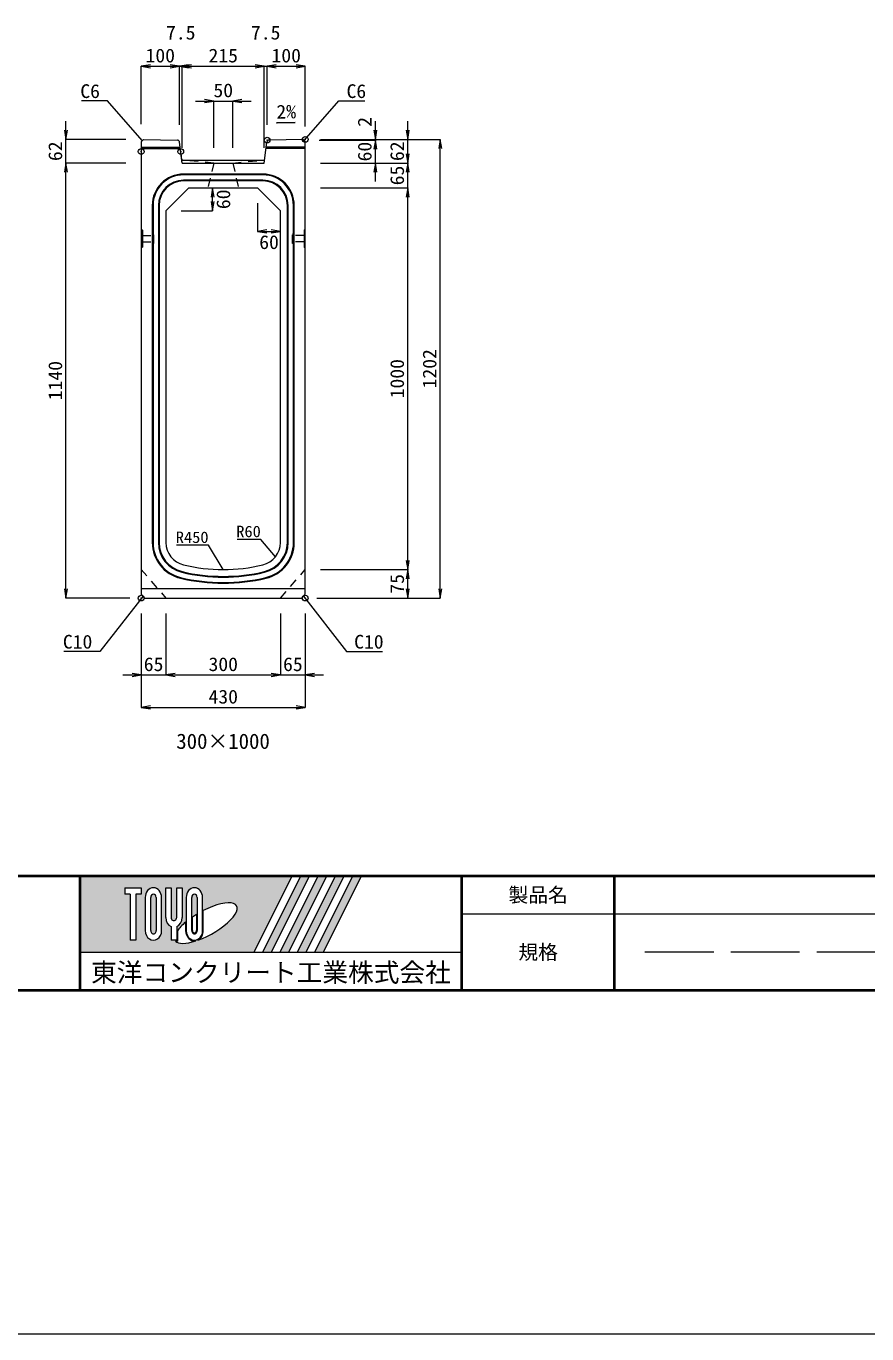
# Model space of a CAD drawing. Units: millimetres at full size. Extents: x -1267 to 18002, y -8037 to 14483.
# Drawn here: x 3784 to 5986, y 6643 to 10070 of the extents above; entities that cross this region are included whole.
import ezdxf
from ezdxf.enums import TextEntityAlignment as Align

# ---------------------------------------------------------------- set-up
doc = ezdxf.new("R2010")
doc.units = ezdxf.units.MM
doc.header["$LTSCALE"] = 30
doc.header["$PDMODE"] = 32
doc.header["$PDSIZE"] = 15
doc.linetypes.add('DASHED', pattern=[7.5, 6, -1.5])
doc.linetypes.add('USER1', pattern=[1.35, 0.75, -0.6])
for name, color, linetype, lineweight in [('0_2', 5, 'Continuous', 13), ('インサート', 3, 'USER1', 9), ('図枠', 7, 'Continuous', 5), ('寸法線', 7, 'Continuous', 13), ('引出線', 4, 'Continuous', 13), ('排水孔', 30, 'USER1', 9), ('本体', 2, 'Continuous', 13), ('目地', 132, 'Continuous', 5), ('補助線', 8, 'Continuous', 13)]:
    doc.layers.add(name, color=color, linetype=linetype, lineweight=lineweight)
doc.layers.add('文字', color=7, linetype='Continuous')
doc.styles.add('ＭＳ ゴシック', font='')
doc.styles.add('ＭＳ 明朝', font='')
doc.styles.get('ＭＳ ゴシック').set_extended_font_data('MS Gothic')
doc.styles.get('ＭＳ 明朝').set_extended_font_data('MS Mincho')

# ---------------------------------------------------------------- blocks, each defined once
blk = doc.blocks.new('open_arrow')
at = {"color": 0, "linetype": 'Continuous', "lineweight": -2}
blk.add_lwpolyline([(7.5, 1.25), (0, 0), (7.5, -1.25)], dxfattribs=at)

msp = doc.modelspace()

# ---------------------------------------------------------------- hatches: boundary and pattern name
at = {"layer": '図枠'}
h = msp.add_hatch(color=256, dxfattribs=at)
h.paths.add_polyline_path([(3925, 7843.37), (3925, 7643.37), (4380.31, 7643.37), (4480.31, 7843.37)])
edge = h.paths.add_edge_path(flags=16)
edge.add_ellipse((4254.45, 7719.53), major_axis=(80.81, 45.23), ratio=0.3471473, start_angle=-144.31122, end_angle=72.1899, ccw=False)
edge.add_ellipse((4224.52, 7700), major_axis=(0, 27.5), ratio=0.8463542, start_angle=-160.70346, end_angle=-90)
edge.add_line((4247.8, 7700), (4247.8, 7752.43))
edge = h.paths.add_edge_path(flags=16)
edge.add_ellipse((4224.52, 7786.73), major_axis=(0, 25.38), ratio=0.8463542, start_angle=-90, end_angle=90, ccw=False)
edge.add_line((4246.01, 7786.73), (4246.01, 7700))
edge.add_ellipse((4224.52, 7700), major_axis=(0, 25.38), ratio=0.8463542, start_angle=90, end_angle=-90, ccw=False)
edge.add_line((4203.04, 7700), (4203.04, 7786.73))
edge = h.paths.add_edge_path(flags=16)
edge.add_line((4231.69, 7786.73), (4231.69, 7700))
edge.add_ellipse((4224.52, 7700), major_axis=(0, 8.46), ratio=0.8463542, start_angle=90, end_angle=-90, ccw=False)
edge.add_line((4217.36, 7700), (4217.36, 7786.73))
edge.add_ellipse((4224.52, 7786.73), major_axis=(0, 8.46), ratio=0.8463542, start_angle=-90, end_angle=90, ccw=False)
edge = h.paths.add_edge_path(flags=16)
edge.add_line((4229.9, 7742.4), (4229.9, 7700))
edge.add_ellipse((4224.52, 7700), major_axis=(0, 6.35), ratio=0.8463542, start_angle=90, end_angle=-90, ccw=False)
edge.add_line((4219.15, 7700), (4219.15, 7735.46))
edge.add_ellipse((4254.45, 7719.53), major_axis=(80.81, 45.23), ratio=0.3471473, start_angle=107.79174, end_angle=126.47132, ccw=False)
edge = h.paths.add_edge_path(flags=16)
edge.add_ellipse((4170.81, 7734.38), major_axis=(0, 25.38), ratio=0.8463542, start_angle=-163.34117, end_angle=-90, ccw=False)
edge.add_line((4177.97, 7710.45), (4177.97, 7674.62))
edge.add_line((4177.97, 7674.62), (4163.65, 7674.62))
edge.add_line((4163.65, 7674.62), (4163.65, 7710.45))
edge.add_ellipse((4170.81, 7734.38), major_axis=(0, 25.38), ratio=0.8463542, start_angle=90, end_angle=163.34117, ccw=False)
edge.add_line((4149.33, 7734.38), (4149.33, 7812.12))
edge.add_line((4149.33, 7812.12), (4163.65, 7812.12))
edge.add_line((4163.65, 7812.12), (4163.65, 7734.38))
edge.add_ellipse((4170.81, 7734.38), major_axis=(0, 8.46), ratio=0.8463542, start_angle=90, end_angle=-90)
edge.add_line((4177.97, 7734.38), (4177.97, 7812.12))
edge.add_line((4177.97, 7812.12), (4192.3, 7812.12))
edge.add_line((4192.3, 7812.12), (4192.3, 7734.38))
edge = h.paths.add_edge_path(flags=16)
edge.add_line((4201.25, 7721.9), (4201.25, 7700))
edge.add_ellipse((4224.52, 7700), major_axis=(0, 27.5), ratio=0.8463542, start_angle=90, end_angle=-171.54427)
edge.add_ellipse((4254.45, 7719.53), major_axis=(80.81, 45.23), ratio=0.3471473, start_angle=-178.64954, end_angle=-148.29244, ccw=False)
edge.add_line((4174.89, 7672.5), (4179.76, 7672.5))
edge.add_line((4179.76, 7672.5), (4179.76, 7699.32))
edge.add_ellipse((4254.45, 7719.53), major_axis=(80.81, 45.23), ratio=0.3471473, start_angle=148.21912, end_angle=165.90812, ccw=False)
edge = h.paths.add_edge_path(flags=16)
edge.add_ellipse((4117.1, 7786.73), major_axis=(0, 25.38), ratio=0.8463542, start_angle=-90, end_angle=90, ccw=False)
edge.add_line((4138.59, 7786.73), (4138.59, 7700))
edge.add_ellipse((4117.1, 7700), major_axis=(0, 25.38), ratio=0.8463542, start_angle=90, end_angle=-90, ccw=False)
edge.add_line((4095.62, 7700), (4095.62, 7786.73))
edge = h.paths.add_edge_path(flags=16)
edge.add_line((4124.26, 7786.73), (4124.26, 7700))
edge.add_ellipse((4117.1, 7700), major_axis=(0, 8.46), ratio=0.8463542, start_angle=90, end_angle=-90, ccw=False)
edge.add_line((4109.94, 7700), (4109.94, 7786.73))
edge.add_ellipse((4117.1, 7786.73), major_axis=(0, 8.46), ratio=0.8463542, start_angle=-90, end_angle=90, ccw=False)
h.paths.add_polyline_path([(4084.88, 7812.12), (4084.88, 7795.2), (4070.55, 7795.2), (4070.55, 7674.62), (4056.23, 7674.62), (4056.23, 7795.2), (4041.91, 7795.2), (4041.91, 7812.12)], flags=16)
for points in [[(4403, 7643.37), (4425.69, 7643.37), (4525.69, 7843.37), (4503, 7843.37)], [(4571.06, 7843.37), (4548.38, 7843.37), (4448.38, 7643.37), (4471.06, 7643.37)], [(4616.44, 7843.37), (4593.75, 7843.37), (4493.75, 7643.37), (4516.44, 7643.37)], [(4661.81, 7843.37), (4639.12, 7843.37), (4539.12, 7643.37), (4561.81, 7643.37)]]:
    msp.add_hatch(color=256, dxfattribs=at).paths.add_polyline_path(points)

# ---------------------------------------------------------------- linework, layer by layer
at = {"layer": '0_2'}
msp.add_line((-1267.22, 6643.28), (18001.66, 6643.28), dxfattribs=at)
at = {"layer": 'インサート'}
for p, q in [((4088.2, 9521.53), (4115.2, 9521.53)), ((4088.2, 9521.53), (4088.2, 9504.53)), ((4088.2, 9504.53), (4115.2, 9504.53)), ((4118.2, 9525.53), (4115.2, 9525.53)), ((4115.2, 9525.53), (4115.2, 9500.53)), ((4115.2, 9500.53), (4118.2, 9500.53)), ((4118.2, 9500.53), (4118.2, 9525.53)), ((4481.8, 9525.53), (4484.8, 9525.53)), ((4481.8, 9500.53), (4481.8, 9525.53)), ((4484.8, 9500.53), (4481.8, 9500.53)), ((4484.8, 9525.53), (4484.8, 9500.53)), ((4511.8, 9521.53), (4484.8, 9521.53)), ((4511.8, 9504.53), (4484.8, 9504.53)), ((4511.8, 9521.53), (4511.8, 9504.53))]:
    msp.add_line(p, q, dxfattribs=at)
at = {"layer": '図枠', "lineweight": 40}
for p, q in [((400, 7843.37), (8200, 7843.37)), ((3925, 7543.37), (3925, 7843.37)), ((4925, 7543.37), (4925, 7843.37)), ((5325, 7543.37), (5325, 7843.37)), ((400, 7543.37), (8200, 7543.37))]:
    msp.add_line(p, q, dxfattribs=at)
at = {"layer": '図枠'}
for p, q in [((3925, 7843.37), (4480.31, 7843.37)), ((4480.31, 7843.37), (4380.31, 7643.37)), ((4503, 7843.37), (4403, 7643.37)), ((4525.69, 7843.37), (4425.69, 7643.37)), ((4548.38, 7843.37), (4448.38, 7643.37)), ((4571.06, 7843.37), (4471.06, 7643.37)), ((4593.75, 7843.37), (4493.75, 7643.37)), ((4503, 7843.37), (4525.69, 7843.37)), ((4616.44, 7843.37), (4516.44, 7643.37)), ((4639.12, 7843.37), (4539.12, 7643.37)), ((4548.38, 7843.37), (4571.06, 7843.37)), ((4661.81, 7843.37), (4561.81, 7643.37)), ((4593.75, 7843.37), (4616.44, 7843.37)), ((4639.12, 7843.37), (4661.81, 7843.37)), ((4041.91, 7812.12), (4041.91, 7795.2)), ((4041.91, 7812.12), (4084.88, 7812.12)), ((4056.23, 7795.2), (4041.91, 7795.2)), ((4056.23, 7795.2), (4056.23, 7674.62)), ((4070.55, 7795.2), (4070.55, 7674.62)), ((4084.88, 7795.2), (4070.55, 7795.2)), ((4084.88, 7812.12), (4084.88, 7795.2)), ((4095.62, 7786.73), (4095.62, 7700)), ((4109.94, 7700), (4109.94, 7786.73)), ((4124.26, 7786.73), (4124.26, 7700)), ((4138.59, 7700), (4138.59, 7786.73)), ((4149.33, 7812.12), (4163.65, 7812.12)), ((4149.33, 7734.38), (4149.33, 7812.12)), ((4163.65, 7812.12), (4163.65, 7734.38)), ((4177.97, 7812.12), (4192.3, 7812.12)), ((4177.97, 7734.38), (4177.97, 7812.12)), ((4192.3, 7812.12), (4192.3, 7734.38)), ((4203.04, 7786.73), (4203.04, 7700)), ((4217.36, 7700), (4217.36, 7786.73)), ((4231.69, 7786.73), (4231.69, 7700)), ((4246.01, 7700), (4246.01, 7786.73)), ((4247.8, 7700), (4247.8, 7752.43)), ((4163.65, 7710.45), (4163.65, 7674.62)), ((4177.97, 7710.45), (4177.97, 7674.62)), ((4201.25, 7721.9), (4201.25, 7700)), ((4219.15, 7700), (4219.15, 7735.46)), ((4229.9, 7742.4), (4229.9, 7700)), ((4179.76, 7699.32), (4179.76, 7672.5)), ((3925, 7643.37), (4380.31, 7643.37)), ((4070.55, 7674.62), (4056.23, 7674.62)), ((4177.97, 7674.62), (4163.65, 7674.62)), ((4174.89, 7672.5), (4179.76, 7672.5)), ((4403, 7643.37), (4425.69, 7643.37)), ((4448.38, 7643.37), (4471.06, 7643.37)), ((4493.75, 7643.37), (4516.44, 7643.37)), ((4539.12, 7643.37), (4561.81, 7643.37))]:
    msp.add_line(p, q, dxfattribs=at)
at = {"layer": '図枠', "lineweight": 13}
msp.add_line((8200, 7743.37), (4925, 7743.37), dxfattribs=at)
at = {"layer": '図枠', "linetype": 'DASHED', "lineweight": 9}
msp.add_line((7160, 7643.37), (5375, 7643.37), dxfattribs=at)
at = {"layer": '図枠'}
for centre, major_axis, ratio, start_param, end_param in [((4117.1, 7786.73), (0, 25.38), 0.846354, 4.712389, 7.8539816), ((4224.52, 7786.73), (0, 25.38), 0.846354, 4.712389, 7.8539816), ((4117.1, 7786.73), (0, 8.46), 0.846354, 4.712389, 7.8539816), ((4224.52, 7786.73), (0, 8.46), 0.846354, 4.712389, 7.8539816), ((4254.45, 7719.53), (80.81, 45.23), 0.347147, 4.2621853, 7.7429163), ((4170.81, 7734.38), (0, 25.38), 0.846354, 1.5707963, 2.8017557), ((4170.81, 7734.38), (0, 8.46), 0.846354, 1.5707963, 4.712389), ((4170.81, 7734.38), (0, 25.38), 0.846354, 3.4814296, 4.712389), ((4254.45, 7719.53), (80.81, 45.23), 0.347147, 2.0815197, 2.5155126), ((4254.45, 7719.53), (80.81, 45.23), 0.347147, 1.6817405, 1.8219833), ((4117.1, 7700), (0, 25.38), 0.846354, 1.5707963, 4.712389), ((4117.1, 7700), (0, 8.46), 0.846354, 1.5707963, 4.712389), ((4224.52, 7700), (0, 27.5), 0.846354, 1.5707963, 3.3154679), ((4224.52, 7700), (0, 25.38), 0.846354, 1.5707963, 4.712389), ((4224.52, 7700), (0, 8.46), 0.846354, 1.5707963, 4.712389), ((4224.52, 7700), (0, 6.35), 0.846354, 1.5707963, 4.712389), ((4224.52, 7700), (0, 27.5), 0.846354, 3.5338438, 4.712389), ((4254.45, 7719.53), (80.81, 45.23), 0.347147, 3.2093975, 4.2004451)]:
    msp.add_ellipse(centre, major_axis=major_axis, ratio=ratio, start_param=start_param, end_param=end_param, dxfattribs=at)
at = {"layer": '寸法線'}
for p, q in [((4085, 9964.77), (4233, 9964.77)), ((4085, 9813.03), (4085, 9964.77)), ((4137, 9964.77), (4240.5, 9964.77)), ((4185, 9811.03), (4185, 9964.77)), ((4185, 9811.03), (4185, 9964.77)), ((4192.5, 9751.03), (4192.5, 9964.77)), ((4192.5, 9964.77), (4407.5, 9964.77)), ((4192.5, 9751.03), (4192.5, 9964.77)), ((4359.5, 9964.77), (4463, 9964.77)), ((4407.5, 9751.03), (4407.5, 9964.77)), ((4407.5, 9751.03), (4407.5, 9964.77)), ((4415, 9811.03), (4415, 9964.77)), ((4415, 9964.77), (4515, 9964.77)), ((4415, 9811.03), (4415, 9964.77)), ((4515, 9807.03), (4515, 9964.77)), ((4227, 9873.58), (4373, 9873.58)), ((4275, 9751.03), (4275, 9873.58)), ((4325, 9751.03), (4325, 9873.58)), ((3887.87, 9663.03), (3887.87, 9821.03)), ((4698.51, 9723.03), (4698.51, 9821.03)), ((4783.51, 9663.03), (4783.51, 9821.03)), ((4045, 9773.03), (3887.87, 9773.03)), ((4550.92, 9771.03), (4698.51, 9771.03)), ((4550.92, 9771.03), (4698.51, 9771.03)), ((4555, 9773.03), (4783.51, 9773.03)), ((4555, 9773.03), (4868.51, 9773.03)), ((4555, 9773.03), (4698.51, 9773.03)), ((4698.51, 9663.03), (4698.51, 9771.03)), ((4868.51, 8571.03), (4868.51, 9773.03)), ((4783.51, 9598.03), (4783.51, 9759.03)), ((3887.87, 8571.03), (3887.87, 9711.03)), ((4045, 9711.03), (3887.87, 9711.03)), ((4045, 9711.03), (3887.87, 9711.03)), ((4555, 9711.03), (4783.51, 9711.03)), ((4555, 9711.03), (4783.51, 9711.03)), ((4555, 9711.03), (4698.51, 9711.03)), ((4272.17, 9586.03), (4272.17, 9646.03)), ((4555, 9646.03), (4783.51, 9646.03)), ((4555, 9646.03), (4783.51, 9646.03)), ((4783.51, 8646.03), (4783.51, 9646.03)), ((4390, 9606.03), (4390, 9531.8)), ((4190, 9586.03), (4272.17, 9586.03)), ((4390, 9531.8), (4450, 9531.8)), ((4555, 8646.03), (4783.51, 8646.03)), ((4555, 8646.03), (4783.51, 8646.03)), ((4783.51, 8571.03), (4783.51, 8646.03)), ((4055, 8571.03), (3887.87, 8571.03)), ((4545, 8571.03), (4783.51, 8571.03)), ((4545, 8571.03), (4868.51, 8571.03)), ((4085, 8531.03), (4085, 8369.87)), ((4085, 8531.03), (4085, 8284.87)), ((4150, 8531.03), (4150, 8369.87)), ((4150, 8531.03), (4150, 8369.87)), ((4450, 8531.03), (4450, 8369.87)), ((4450, 8531.03), (4450, 8369.87)), ((4515, 8531.03), (4515, 8369.87)), ((4515, 8531.03), (4515, 8284.87)), ((4037, 8369.87), (4198, 8369.87)), ((4150, 8369.87), (4450, 8369.87)), ((4402, 8369.87), (4563, 8369.87)), ((4085, 8284.87), (4515, 8284.87))]:
    msp.add_line(p, q, dxfattribs=at)
at = {"layer": '引出線'}
for points in [[(4088, 9769.97), (3996.97, 9874.28), (3928.62, 9874.28)], [(4512, 9769.97), (4603.03, 9874.28), (4671.38, 9874.28)], [(4439.91, 9816.47), (4488.62, 9817.44), (4439.88, 9816.47)], [(4300, 8646.03), (4261.49, 8709.58), (4177.31, 8709.58)], [(4437.07, 8679.35), (4398.48, 8724.75), (4336.25, 8724.75)], [(4090, 8576.03), (3977.02, 8431.6), (3882.35, 8431.6)], [(4510, 8576.03), (4622.98, 8431.6), (4717.65, 8431.6)]]:
    msp.add_lwpolyline(points, dxfattribs=at)
at = {"layer": '排水孔'}
for p, q in [((4275, 9711.03), (4191.5, 9719.03)), ((4275, 9711.03), (4260, 9646.03)), ((4325, 9711.03), (4408.5, 9719.03)), ((4325, 9711.03), (4340, 9646.03))]:
    msp.add_line(p, q, dxfattribs=at)
at = {"layer": '本体'}
for p, q in [((4091, 9772.91), (4085, 9767.03)), ((4085, 9767.03), (4085, 8581.03)), ((4091, 9772.91), (4179.81, 9771.13)), ((4192.5, 9711.03), (4185.64, 9765.88)), ((4407.5, 9711.03), (4414.36, 9765.88)), ((4509, 9772.91), (4420.19, 9771.13)), ((4509, 9772.91), (4515, 9767.03)), ((4515, 8581.03), (4515, 9767.03)), ((4192.5, 9711.03), (4189.41, 9735.77)), ((4192.5, 9711.03), (4407.5, 9711.03)), ((4150, 9586.03), (4210, 9646.03)), ((4210, 9646.03), (4390, 9646.03)), ((4390, 9646.03), (4450, 9586.03)), ((4150, 9586.03), (4150, 8716.56)), ((4450, 8716.56), (4450, 9586.03)), ((4085, 8581.03), (4095, 8571.03)), ((4095, 8571.03), (4505, 8571.03)), ((4505, 8571.03), (4515, 8581.03))]:
    msp.add_line(p, q, dxfattribs=at)
at = {"layer": '本体', "lineweight": 9}
for p, q in [((4191.5, 9719.03), (4408.5, 9719.03)), ((4085, 9537.53), (4088.2, 9535.53)), ((4088.2, 9535.53), (4088.2, 9490.53)), ((4515, 9537.53), (4511.8, 9535.53)), ((4511.8, 9535.53), (4511.8, 9490.53)), ((4088.2, 9490.53), (4085, 9488.53)), ((4511.8, 9490.53), (4515, 9488.53)), ((4085, 8596.03), (4515, 8596.03))]:
    msp.add_line(p, q, dxfattribs=at)
at = {"layer": '本体', "linetype": 'USER1', "lineweight": 9}
for p, q in [((4085, 8646.03), (4150, 8571.03)), ((4450, 8571.03), (4515, 8646.03))]:
    msp.add_line(p, q, dxfattribs=at)
at = {"layer": '本体'}
for centre, radius, start, end in [((4179.69, 9765.13), 6, 7.12502, 88.85424), ((4420.31, 9765.13), 6, 91.14576, 172.87498), ((4210, 8716.56), 60, 180, 256.65764), ((4390, 8716.56), 60, 283.34236, 0), ((4300, 9096.03), 450, 256.65764, 283.34236)]:
    msp.add_arc(centre, radius, start, end, dxfattribs=at)
at = {"layer": '目地'}
for p, q in [((4085, 9753.03), (4187.25, 9753.03)), ((4085, 9749.03), (4187.75, 9749.03)), ((4515, 9749.03), (4412.25, 9749.03)), ((4515, 9753.03), (4412.75, 9753.03)), ((4404, 9682.03), (4196, 9682.03)), ((4404, 9680.03), (4196, 9680.03)), ((4404, 9666.03), (4196, 9666.03)), ((4404, 9664.03), (4196, 9664.03)), ((4114, 9600.03), (4114, 8716.56)), ((4116, 9600.03), (4116, 8716.56)), ((4130, 9600.03), (4130, 8716.56)), ((4132, 9600.03), (4132, 8716.56)), ((4468, 8716.56), (4468, 9600.03)), ((4470, 8716.56), (4470, 9600.03)), ((4484, 8716.56), (4484, 9600.03)), ((4486, 8716.56), (4486, 9600.03))]:
    msp.add_line(p, q, dxfattribs=at)
for centre, radius, start, end in [((4196, 9600.03), 82, 90, 180), ((4196, 9600.03), 80, 90, 180), ((4196, 9600.03), 66, 90, 180), ((4196, 9600.03), 64, 90, 180), ((4404, 9600.03), 82, 0, 90), ((4404, 9600.03), 80, 0, 90), ((4404, 9600.03), 66, 0, 90), ((4404, 9600.03), 64, 0, 90), ((4210, 8716.56), 96, 180, 256.65764), ((4210, 8716.56), 94, 180, 256.65764), ((4210, 8716.56), 80, 180, 256.65764), ((4210, 8716.56), 78, 180, 256.65764), ((4390, 8716.56), 78, 283.34236, 360), ((4390, 8716.56), 80, 283.34236, 360), ((4390, 8716.56), 94, 283.34236, 0), ((4390, 8716.56), 96, 283.34236, 0), ((4300, 9096.03), 470, 256.65764, 283.34236), ((4300, 9096.03), 468, 256.65764, 283.34236), ((4300, 9096.03), 486, 256.65764, 283.34236), ((4300, 9096.03), 484, 256.65764, 283.34236)]:
    msp.add_arc(centre, radius, start, end, dxfattribs=at)
at = {"layer": '補助線'}
msp.add_line((3925, 7643.37), (4925, 7643.37), dxfattribs=at)
for p in [(4415, 9771.03), (4515, 9773.03), (4085, 9741.03), (4188.75, 9741.03), (4085, 8571.03), (4515, 8571.03)]:
    msp.add_point(p, dxfattribs=at)

# ---------------------------------------------------------------- block references
at = {"layer": '寸法線', "xscale": 3.2, "yscale": 3.2}
for p in [(4085, 9964.77), (4185, 9964.77), (4192.5, 9964.77), (4192.5, 9964.77), (4415, 9964.77), (4415, 9964.77), (4325, 9873.58), (4390, 9531.8), (4150, 8369.87), (4150, 8369.87), (4515, 8369.87), (4085, 8284.87)]:
    msp.add_blockref('open_arrow', p, dxfattribs=at)
for p, rotation in [((4185, 9964.77), 180), ((4407.5, 9964.77), 180), ((4407.5, 9964.77), 180), ((4515, 9964.77), 180), ((4275, 9873.58), 180), ((3887.87, 9773.03), 90), ((4698.51, 9773.03), 90), ((4698.51, 9771.03), 270), ((4698.51, 9771.03), 270), ((4783.51, 9773.03), 90), ((4868.51, 9773.03), 270), ((4783.51, 9711.03), 90), ((3887.87, 9711.03), 270), ((3887.87, 9711.03), 270), ((4698.51, 9711.03), 270), ((4783.51, 9711.03), 270), ((4272.17, 9646.03), 270), ((4783.51, 9646.03), 270), ((4783.51, 9646.03), 270), ((4272.17, 9586.03), 90), ((4450, 9531.8), 180), ((4783.51, 8646.03), 90), ((4783.51, 8646.03), 270), ((3887.87, 8571.03), 90), ((4783.51, 8571.03), 90), ((4868.51, 8571.03), 90), ((4085, 8369.87), 180), ((4450, 8369.87), 180), ((4450, 8369.87), 180), ((4515, 8284.87), 180)]:
    msp.add_blockref('open_arrow', p, dxfattribs=dict(at, rotation=rotation))
at = {"layer": '引出線'}
for p, xscale, yscale, rotation in [((4439.91, 9816.47), 0.16, 0.16, 1.1), ((4088, 9769.97), 0.16, 0.16, 131.1), ((4512, 9769.97), 0.16, 0.16, 48.9), ((4437.07, 8679.35), 0.133, 0.133, 130.4), ((4300, 8646.03), 0.133, 0.133, 121.2), ((4090, 8576.03), 0.16, 0.16, 232), ((4510, 8576.03), 0.16, 0.16, 308)]:
    msp.add_blockref('open_arrow', p, dxfattribs=dict(at, xscale=xscale, yscale=yscale, rotation=rotation))

# ---------------------------------------------------------------- texts
at = {"layer": '図枠', "style": 'ＭＳ ゴシック'}
for s, height, p in [('製品名', 37.98, (5125, 7793.37)), ('規格', 37.98, (5125, 7643.37)), ('東洋コンクリート工業株式会社', 49.37, (4425, 7590.24))]:
    msp.add_text(s, height=height, dxfattribs=at).set_placement(p, align=Align.MIDDLE_CENTER)
at = {"layer": '寸法線', "style": 'ＭＳ 明朝', "width": 1.05}
for s, p in [('7.5', (4188.75, 10052.77)), ('7.5', (4411.25, 10052.77)), ('100', (4135, 9992.77)), ('215', (4300, 9992.77)), ('100', (4465, 9992.77)), ('50', (4300, 9901.58)), ('60', (4420, 9503.8)), ('65', (4117.5, 8397.87)), ('300', (4300, 8397.87)), ('65', (4482.5, 8397.87)), ('430', (4300, 8312.87))]:
    msp.add_text(s, height=36.03, dxfattribs=at).set_placement(p, align=Align.MIDDLE_CENTER)
for s, p in [('2', (4670.51, 9818.95)), ('62', (3859.87, 9742.03)), ('60', (4670.51, 9741.03)), ('62', (4755.51, 9742.03)), ('65', (4755.51, 9678.53)), ('60', (4300.17, 9616.03)), ('1202', (4840.51, 9172.03)), ('1140', (3859.87, 9141.03)), ('1000', (4755.51, 9146.03)), ('75', (4755.51, 8608.53))]:
    msp.add_text(s, height=36.03, rotation=90, dxfattribs=at).set_placement(p, align=Align.MIDDLE_CENTER)
at = {"layer": '引出線', "style": 'ＭＳ 明朝', "width": 1.05}
for s, height, p in [('C6', 36.03, (3976.97, 9917.48)), ('R450', 30.02, (4261.49, 8745.58)), ('R60', 30.02, (4398.48, 8760.75)), ('C10', 36.03, (3957.02, 8474.8))]:
    msp.add_text(s, height=height, dxfattribs=at).set_placement(p, align=Align.TOP_RIGHT)
for s, p in [('C6', (4623.03, 9917.48)), ('C10', (4642.98, 8474.8))]:
    msp.add_text(s, height=36.03, dxfattribs=at).set_placement(p, align=Align.TOP_LEFT)
msp.add_text('2%', height=36.03, rotation=1.146, dxfattribs=at).set_placement((4438.94, 9863.36), align=Align.TOP_LEFT)
at = {"layer": '文字', "style": 'ＭＳ 明朝'}
msp.add_text('300×1000', height=40.03, dxfattribs=at).set_placement((4299.52, 8196.06), align=Align.MIDDLE_CENTER)

doc.saveas('drawing.dxf')
